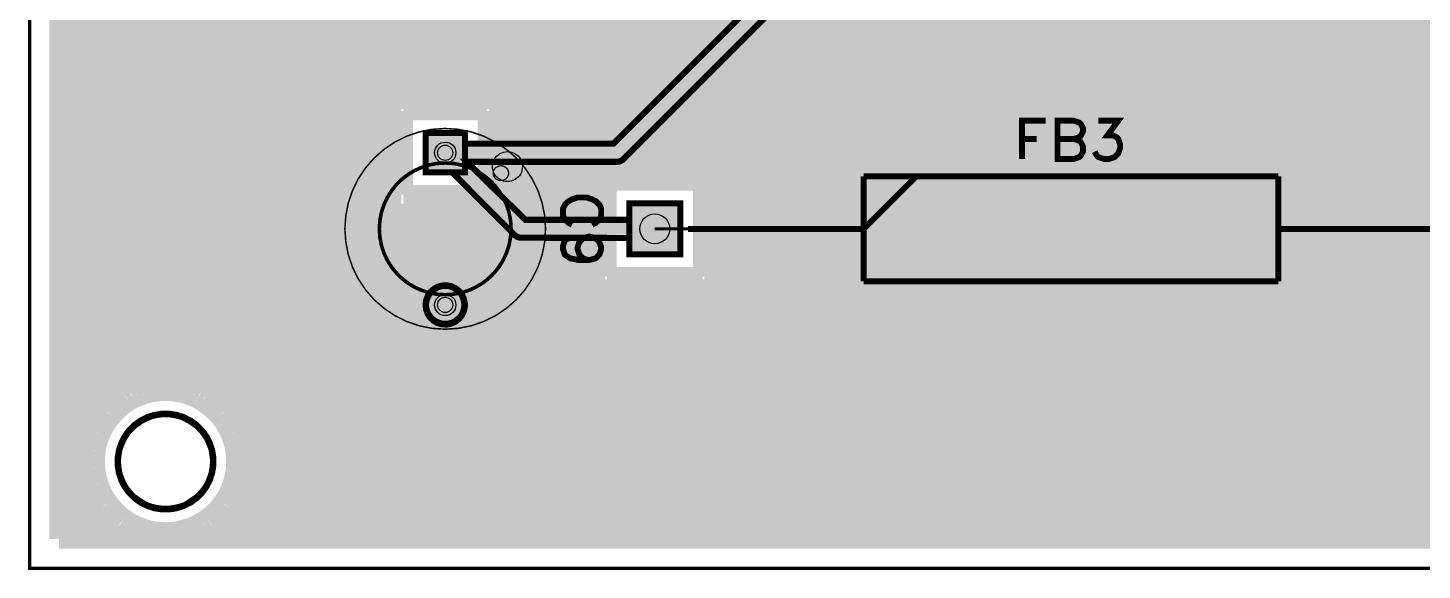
# Model space of a CAD drawing. Extents: x 0 to 3.94, y 0 to 3.94.
# Drawn here: x -0.002 to 1.831, y -0.002 to 0.71 of the extents above; entities that cross this region are included whole.
import ezdxf

# ---------------------------------------------------------------- set-up
doc = ezdxf.new("R2010")
doc.units = 0
for name, color, linetype in [('Board_Outline', 21, 'CONTINUOUS'), ('Bottom', 10, 'CONTINUOUS'), ('Bottom_Mask', 15, 'CONTINUOUS'), ('Drill_Bottom', 12, 'CONTINUOUS'), ('Drill_Top', 11, 'CONTINUOUS'), ('Edge_Bottom', 23, 'CONTINUOUS'), ('Edge_Top', 22, 'CONTINUOUS'), ('Top', 9, 'CONTINUOUS'), ('Top_Assembly', 2, 'CONTINUOUS'), ('Top_Comp_Outline', 4, 'CONTINUOUS'), ('Top_Courtyard', 5, 'CONTINUOUS'), ('Top_Mask', 6, 'CONTINUOUS'), ('Top_Silk', 3, 'CONTINUOUS'), ('Top_Terminals', 8, 'CONTINUOUS')]:
    doc.layers.add(name, color=color, linetype=linetype)

msp = doc.modelspace()

# ---------------------------------------------------------------- linework, layer by layer
at = {"layer": 'Board_Outline', "linetype": 'CONTINUOUS', "const_width": 0.0047}
msp.add_lwpolyline([(0, 0), (3.937, 0), (3.937, 3.937), (0, 3.937), (0, 0)], dxfattribs=at)
at = {"layer": 'Bottom', "linetype": 'CONTINUOUS', "const_width": 0.025}
for points in [[(0.0385, 3.8985), (0.0385, 0.0385)], [(0.041, 0.7153), (3.896, 0.7153)], [(0.041, 0.6905), (3.896, 0.6905)], [(0.041, 0.6656), (3.896, 0.6656)], [(0.041, 0.6407), (3.896, 0.6407)], [(0.041, 0.6158), (3.535, 0.6158)], [(0.4913, 0.4912), (0.4913, 0.6012)], [(0.4913, 0.6012), (0.5005, 0.6012)], [(0.5005, 0.6012), (0.6014, 0.6012)], [(0.6014, 0.6012), (0.6014, 0.4912)], [(0.041, 0.591), (0.4888, 0.591)], [(0.6038, 0.591), (2.1423, 0.591)], [(0.041, 0.5661), (0.4888, 0.5661)], [(0.6038, 0.5661), (2.1423, 0.5661)], [(0.041, 0.5412), (0.4888, 0.5412)], [(0.6038, 0.5412), (2.1423, 0.5412)], [(0.041, 0.5164), (0.4888, 0.5164)], [(0.6038, 0.5164), (2.1423, 0.5164)], [(0.7592, 0.3835), (0.7592, 0.5089)], [(0.7592, 0.5089), (0.7684, 0.5089)], [(0.7684, 0.5089), (0.8846, 0.5089)], [(0.8846, 0.5089), (0.8846, 0.3835)], [(0.041, 0.4915), (0.4888, 0.4915)], [(0.6014, 0.4912), (0.4913, 0.4912)], [(0.6038, 0.4915), (0.7567, 0.4915)], [(0.8871, 0.4915), (1.8705, 0.4915)], [(0.041, 0.4666), (0.7567, 0.4666)], [(0.8871, 0.4666), (1.8546, 0.4666)], [(0.041, 0.4418), (0.7567, 0.4418)], [(0.8871, 0.4418), (1.8513, 0.4418)], [(0.041, 0.4169), (0.7567, 0.4169)], [(0.8871, 0.4169), (1.8585, 0.4169)], [(0.041, 0.392), (0.7567, 0.392)], [(0.8871, 0.392), (1.8823, 0.392)], [(0.8846, 0.3835), (0.7592, 0.3835)], [(0.041, 0.3672), (2.1465, 0.3672)], [(0.041, 0.3423), (2.1425, 0.3423)], [(0.041, 0.3174), (2.1504, 0.3174)], [(0.041, 0.2926), (2.1851, 0.2926)], [(0.041, 0.2677), (3.896, 0.2677)], [(0.041, 0.2428), (3.896, 0.2428)], [(0.1433, 0.2255), (0.1501, 0.228)], [(0.1501, 0.228), (0.1571, 0.23)], [(0.1571, 0.23), (0.1642, 0.2314)], [(0.1642, 0.2314), (0.1714, 0.2323)], [(0.1714, 0.2323), (0.1786, 0.2325)], [(0.1786, 0.2325), (0.1858, 0.2323)], [(0.1858, 0.2323), (0.193, 0.2314)], [(0.193, 0.2314), (0.2001, 0.23)], [(0.2001, 0.23), (0.2071, 0.228)], [(0.2071, 0.228), (0.2139, 0.2255)], [(0.041, 0.2179), (0.1263, 0.2179)], [(0.1134, 0.2055), (0.1187, 0.2104)], [(0.1187, 0.2104), (0.1244, 0.2149)], [(0.1244, 0.2149), (0.1304, 0.219)], [(0.1304, 0.219), (0.1367, 0.2225)], [(0.1367, 0.2225), (0.1433, 0.2255)], [(0.2139, 0.2255), (0.2205, 0.2225)], [(0.2205, 0.2225), (0.2268, 0.219)], [(0.2268, 0.219), (0.2328, 0.2149)], [(0.2309, 0.2179), (3.2759, 0.2179)], [(0.2328, 0.2149), (0.2385, 0.2104)], [(0.2385, 0.2104), (0.2438, 0.2055)], [(0.041, 0.1931), (0.1005, 0.1931)], [(0.1, 0.1885), (0.104, 0.1945)], [(0.104, 0.1945), (0.1085, 0.2002)], [(0.1085, 0.2002), (0.1134, 0.2055)], [(0.2438, 0.2055), (0.2487, 0.2002)], [(0.2487, 0.2002), (0.2532, 0.1945)], [(0.2532, 0.1945), (0.2573, 0.1885)], [(0.2568, 0.1931), (3.25, 0.1931)], [(0.0909, 0.1688), (0.0934, 0.1756)], [(0.0934, 0.1756), (0.0964, 0.1822)], [(0.0964, 0.1822), (0.1, 0.1885)], [(0.2573, 0.1885), (0.2608, 0.1822)], [(0.2608, 0.1822), (0.2638, 0.1756)], [(0.2638, 0.1756), (0.2663, 0.1688)], [(0.041, 0.1682), (0.0882, 0.1682)], [(0.0867, 0.1475), (0.0875, 0.1547)], [(0.0875, 0.1547), (0.0889, 0.1618)], [(0.0889, 0.1618), (0.0909, 0.1688)], [(0.2663, 0.1688), (0.2683, 0.1618)], [(0.2683, 0.1618), (0.2697, 0.1547)], [(0.269, 0.1682), (3.2378, 0.1682)], [(0.2697, 0.1547), (0.2706, 0.1475)], [(0.041, 0.1433), (0.0839, 0.1433)], [(0.0864, 0.1403), (0.0867, 0.1475)], [(0.0867, 0.1331), (0.0864, 0.1403)], [(0.2706, 0.1475), (0.2708, 0.1403)], [(0.2708, 0.1403), (0.2706, 0.1331)], [(0.2733, 0.1433), (3.2335, 0.1433)], [(0.041, 0.1185), (0.0865, 0.1185)], [(0.0875, 0.1259), (0.0867, 0.1331)], [(0.0889, 0.1188), (0.0875, 0.1259)], [(0.0909, 0.1118), (0.0889, 0.1188)], [(0.2683, 0.1188), (0.2663, 0.1118)], [(0.2697, 0.1259), (0.2683, 0.1188)], [(0.2706, 0.1331), (0.2697, 0.1259)], [(0.2707, 0.1185), (3.2361, 0.1185)], [(0.0934, 0.105), (0.0909, 0.1118)], [(0.0964, 0.0984), (0.0934, 0.105)], [(0.1, 0.0921), (0.0964, 0.0984)], [(0.2608, 0.0984), (0.2573, 0.0921)], [(0.2638, 0.105), (0.2608, 0.0984)], [(0.2663, 0.1118), (0.2638, 0.105)], [(0.041, 0.0936), (0.0966, 0.0936)], [(0.104, 0.0861), (0.1, 0.0921)], [(0.1085, 0.0804), (0.104, 0.0861)], [(0.1134, 0.0751), (0.1085, 0.0804)], [(0.2487, 0.0804), (0.2438, 0.0751)], [(0.2532, 0.0861), (0.2487, 0.0804)], [(0.2573, 0.0921), (0.2532, 0.0861)], [(0.2606, 0.0936), (3.2462, 0.0936)], [(0.041, 0.0687), (0.1179, 0.0687)], [(0.1187, 0.0702), (0.1134, 0.0751)], [(0.1244, 0.0657), (0.1187, 0.0702)], [(0.1304, 0.0617), (0.1244, 0.0657)], [(0.1367, 0.0581), (0.1304, 0.0617)], [(0.2268, 0.0617), (0.2205, 0.0581)], [(0.2328, 0.0657), (0.2268, 0.0617)], [(0.2385, 0.0702), (0.2328, 0.0657)], [(0.2438, 0.0751), (0.2385, 0.0702)], [(0.2393, 0.0687), (3.2675, 0.0687)], [(0.041, 0.0439), (3.896, 0.0439)], [(0.1433, 0.0551), (0.1367, 0.0581)], [(0.1501, 0.0526), (0.1433, 0.0551)], [(0.1571, 0.0506), (0.1501, 0.0526)], [(0.1642, 0.0492), (0.1571, 0.0506)], [(0.1714, 0.0484), (0.1642, 0.0492)], [(0.1786, 0.0481), (0.1714, 0.0484)], [(0.1858, 0.0484), (0.1786, 0.0481)], [(0.193, 0.0492), (0.1858, 0.0484)], [(0.2001, 0.0506), (0.193, 0.0492)], [(0.2071, 0.0526), (0.2001, 0.0506)], [(0.2139, 0.0551), (0.2071, 0.0526)], [(0.2205, 0.0581), (0.2139, 0.0551)], [(0.0385, 0.0385), (3.8985, 0.0385)]]:
    msp.add_lwpolyline(points, dxfattribs=at)
at = {"layer": 'Bottom'}
msp.add_circle((0.5463, 0.3462), 0.0219, dxfattribs=at)
for points in [[(0.5245, 0.5681), (0.5682, 0.5681), (0.5245, 0.5244), (0.5682, 0.5244)], [(0.7924, 0.4757), (0.8514, 0.4757), (0.7924, 0.4167), (0.8514, 0.4167)]]:
    msp.add_solid(points, dxfattribs=at)
at = {"layer": 'Bottom_Mask'}
msp.add_circle((0.5463, 0.3462), 0.0238, dxfattribs=at)
for points in [[(0.5225, 0.57), (0.5701, 0.57), (0.5225, 0.5224), (0.5701, 0.5224)], [(0.7904, 0.4777), (0.8534, 0.4777), (0.7904, 0.4147), (0.8534, 0.4147)]]:
    msp.add_solid(points, dxfattribs=at)
at = {"layer": 'Drill_Bottom'}
for centre, radius in [((0.5463, 0.5462), 0.014), ((0.8219, 0.4462), 0.0197), ((0.5463, 0.3462), 0.014), ((0.1786, 0.1403), 0.0591)]:
    msp.add_circle(centre, radius, dxfattribs=at)
at = {"layer": 'Drill_Top'}
for centre, radius in [((0.5463, 0.5462), 0.014), ((0.8219, 0.4462), 0.0197), ((0.5463, 0.3462), 0.014), ((0.1786, 0.1403), 0.0591)]:
    msp.add_circle(centre, radius, dxfattribs=at)
at = {"layer": 'Edge_Bottom', "linetype": 'CONTINUOUS', "const_width": 0.008}
for points in [[(0.5258, 0.5721), (0.5722, 0.5721), (0.5722, 0.5204), (0.5205, 0.5204), (0.5205, 0.5721), (0.5258, 0.5721)], [(0.7937, 0.4797), (0.8554, 0.4797), (0.8554, 0.4127), (0.7884, 0.4127), (0.7884, 0.4797), (0.7937, 0.4797)], [(0.5721, 0.3442), (0.5709, 0.3382), (0.5684, 0.3327), (0.5646, 0.3279), (0.5598, 0.3242), (0.5543, 0.3216), (0.5483, 0.3204), (0.5423, 0.3207), (0.5364, 0.3223), (0.5311, 0.3253), (0.5267, 0.3294), (0.5233, 0.3345), (0.5212, 0.3402), (0.5205, 0.3462), (0.5212, 0.3522), (0.5233, 0.3579), (0.5267, 0.363), (0.5311, 0.3671), (0.5364, 0.3701), (0.5423, 0.3717), (0.5483, 0.372), (0.5543, 0.3708), (0.5598, 0.3682), (0.5646, 0.3645), (0.5684, 0.3597), (0.5709, 0.3542), (0.5721, 0.3482), (0.5721, 0.3442)], [(0.2415, 0.1354), (0.2399, 0.1256), (0.2369, 0.1162), (0.2324, 0.1074), (0.2266, 0.0994), (0.2196, 0.0924), (0.2116, 0.0865), (0.2027, 0.0821), (0.1933, 0.079), (0.1836, 0.0775), (0.1737, 0.0775), (0.1639, 0.079), (0.1545, 0.0821), (0.1457, 0.0865), (0.1377, 0.0924), (0.1307, 0.0994), (0.1248, 0.1074), (0.1204, 0.1162), (0.1173, 0.1256), (0.1157, 0.1354), (0.1157, 0.1453), (0.1173, 0.155), (0.1204, 0.1644), (0.1248, 0.1733), (0.1307, 0.1813), (0.1377, 0.1883), (0.1457, 0.1941), (0.1545, 0.1986), (0.1639, 0.2016), (0.1737, 0.2032), (0.1836, 0.2032), (0.1933, 0.2016), (0.2027, 0.1986), (0.2116, 0.1941), (0.2196, 0.1883), (0.2266, 0.1813), (0.2324, 0.1733), (0.2369, 0.1644), (0.2399, 0.155), (0.2415, 0.1453), (0.2415, 0.1354)]]:
    msp.add_lwpolyline(points, dxfattribs=at)
at = {"layer": 'Edge_Top', "linetype": 'CONTINUOUS', "const_width": 0.008}
for points in [[(0.5258, 0.5721), (0.5722, 0.5721), (0.5722, 0.5581), (0.7674, 0.5581), (1.8908, 1.6813)], [(1.9027, 1.6598), (0.7793, 0.5366), (0.776, 0.5349), (0.7723, 0.5343), (0.575, 0.5343), (0.6515, 0.4581), (0.7884, 0.4581), (0.7884, 0.4797), (0.8554, 0.4797), (0.8554, 0.4127), (0.7884, 0.4127), (0.7884, 0.4343), (0.6445, 0.4345), (0.6409, 0.4356), (0.6379, 0.4378), (0.5554, 0.5204), (0.5205, 0.5204), (0.5205, 0.5721), (0.5258, 0.5721)], [(0.5721, 0.3442), (0.5709, 0.3382), (0.5684, 0.3327), (0.5646, 0.3279), (0.5598, 0.3242), (0.5543, 0.3216), (0.5483, 0.3204), (0.5423, 0.3207), (0.5364, 0.3223), (0.5311, 0.3253), (0.5267, 0.3294), (0.5233, 0.3345), (0.5212, 0.3402), (0.5205, 0.3462), (0.5212, 0.3522), (0.5233, 0.3579), (0.5267, 0.363), (0.5311, 0.3671), (0.5364, 0.3701), (0.5423, 0.3717), (0.5483, 0.372), (0.5543, 0.3708), (0.5598, 0.3682), (0.5646, 0.3645), (0.5684, 0.3597), (0.5709, 0.3542), (0.5721, 0.3482), (0.5721, 0.3442)], [(0.2415, 0.1354), (0.2399, 0.1256), (0.2369, 0.1162), (0.2324, 0.1074), (0.2266, 0.0994), (0.2196, 0.0924), (0.2116, 0.0865), (0.2027, 0.0821), (0.1933, 0.079), (0.1836, 0.0775), (0.1737, 0.0775), (0.1639, 0.079), (0.1545, 0.0821), (0.1457, 0.0865), (0.1377, 0.0924), (0.1307, 0.0994), (0.1248, 0.1074), (0.1204, 0.1162), (0.1173, 0.1256), (0.1157, 0.1354), (0.1157, 0.1453), (0.1173, 0.155), (0.1204, 0.1644), (0.1248, 0.1733), (0.1307, 0.1813), (0.1377, 0.1883), (0.1457, 0.1941), (0.1545, 0.1986), (0.1639, 0.2016), (0.1737, 0.2032), (0.1836, 0.2032), (0.1933, 0.2016), (0.2027, 0.1986), (0.2116, 0.1941), (0.2196, 0.1883), (0.2266, 0.1813), (0.2324, 0.1733), (0.2369, 0.1644), (0.2399, 0.155), (0.2415, 0.1453), (0.2415, 0.1354)]]:
    msp.add_lwpolyline(points, dxfattribs=at)
at = {"layer": 'Top', "linetype": 'CONTINUOUS', "const_width": 0.0157}
for points in [[(0.7723, 0.5462), (1.8978, 1.6717)], [(0.6463, 0.4462), (0.5463, 0.5462)], [(0.5463, 0.5462), (0.7723, 0.5462)], [(0.8219, 0.4462), (0.6463, 0.4462)]]:
    msp.add_lwpolyline(points, dxfattribs=at)
at = {"layer": 'Top'}
msp.add_circle((0.5463, 0.3462), 0.0219, dxfattribs=at)
for points in [[(0.5245, 0.5681), (0.5682, 0.5681), (0.5245, 0.5244), (0.5682, 0.5244)], [(0.7924, 0.4757), (0.8514, 0.4757), (0.7924, 0.4167), (0.8514, 0.4167)]]:
    msp.add_solid(points, dxfattribs=at)
at = {"layer": 'Top_Assembly', "linetype": 'CONTINUOUS'}
for points, const_width in [([(0.5463, 0.5328), (0.5576, 0.5321), (0.5687, 0.5299), (0.5795, 0.5262), (0.5896, 0.5212), (0.599, 0.5149), (0.6076, 0.5075), (0.615, 0.4989), (0.6213, 0.4895), (0.6263, 0.4794), (0.63, 0.4686), (0.6322, 0.4575), (0.6329, 0.4462), (0.6322, 0.4349), (0.63, 0.4238), (0.6263, 0.4131), (0.6213, 0.4029), (0.615, 0.3935), (0.6076, 0.385), (0.599, 0.3775), (0.5896, 0.3712), (0.5795, 0.3662), (0.5687, 0.3625), (0.5576, 0.3603), (0.5463, 0.3596), (0.5463, 0.3596), (0.535, 0.3603), (0.5239, 0.3625), (0.5132, 0.3662), (0.503, 0.3712), (0.4936, 0.3775), (0.4851, 0.385), (0.4776, 0.3935), (0.4713, 0.4029), (0.4663, 0.4131), (0.4627, 0.4238), (0.4604, 0.4349), (0.4597, 0.4462), (0.4604, 0.4575), (0.4627, 0.4686), (0.4663, 0.4794), (0.4713, 0.4895), (0.4776, 0.4989), (0.4851, 0.5075), (0.4936, 0.5149), (0.503, 0.5212), (0.5132, 0.5262), (0.5239, 0.5299), (0.535, 0.5321), (0.5463, 0.5328), (0.5463, 0.5328)], 0.0047), ([(1.0966, 0.5151), (1.6417, 0.5151)], 0.0039), ([(1.0966, 0.3773), (1.0966, 0.5151)], 0.0039), ([(1.0966, 0.4462), (1.1656, 0.5151)], 0.0039), ([(1.6417, 0.5151), (1.6417, 0.3773)], 0.0039), ([(0.8219, 0.4462), (1.0966, 0.4462)], 0.0039), ([(1.6417, 0.4462), (1.9164, 0.4462)], 0.0039), ([(1.6417, 0.3773), (1.0966, 0.3773)], 0.0039)]:
    msp.add_lwpolyline(points, dxfattribs=dict(at, const_width=const_width))
msp.add_lwpolyline([(0.6282, 0.5477), (0.6307, 0.5476), (0.6333, 0.5471), (0.6357, 0.5462), (0.638, 0.5451), (0.6402, 0.5437), (0.6421, 0.542), (0.6438, 0.54), (0.6452, 0.5379), (0.6464, 0.5356), (0.6472, 0.5331), (0.6477, 0.5306), (0.6479, 0.5281), (0.6477, 0.5255), (0.6472, 0.523), (0.6464, 0.5205), (0.6452, 0.5182), (0.6438, 0.5161), (0.6421, 0.5141), (0.6402, 0.5124), (0.638, 0.511), (0.6357, 0.5099), (0.6333, 0.509), (0.6307, 0.5085), (0.6282, 0.5084), (0.6282, 0.5084), (0.6256, 0.5085), (0.6231, 0.509), (0.6206, 0.5099), (0.6183, 0.511), (0.6162, 0.5124), (0.6142, 0.5141), (0.6126, 0.5161), (0.6111, 0.5182), (0.61, 0.5205), (0.6092, 0.523), (0.6087, 0.5255), (0.6085, 0.5281), (0.6087, 0.5306), (0.6092, 0.5331), (0.61, 0.5356), (0.6111, 0.5379), (0.6126, 0.54), (0.6142, 0.542), (0.6162, 0.5437), (0.6183, 0.5451), (0.6206, 0.5462), (0.6231, 0.5471), (0.6256, 0.5476), (0.6282, 0.5477), (0.6282, 0.5477)], dxfattribs=at)
at = {"layer": 'Top_Comp_Outline', "linetype": 'CONTINUOUS', "const_width": 0.002}
msp.add_lwpolyline([(0.5463, 0.5328), (0.5576, 0.5321), (0.5687, 0.5299), (0.5795, 0.5262), (0.5896, 0.5212), (0.599, 0.5149), (0.6076, 0.5075), (0.615, 0.4989), (0.6213, 0.4895), (0.6263, 0.4794), (0.63, 0.4686), (0.6322, 0.4575), (0.6329, 0.4462), (0.6322, 0.4349), (0.63, 0.4238), (0.6263, 0.4131), (0.6213, 0.4029), (0.615, 0.3935), (0.6076, 0.385), (0.599, 0.3775), (0.5896, 0.3712), (0.5795, 0.3662), (0.5687, 0.3625), (0.5576, 0.3603), (0.5463, 0.3596), (0.5463, 0.3596), (0.535, 0.3603), (0.5239, 0.3625), (0.5132, 0.3662), (0.503, 0.3712), (0.4936, 0.3775), (0.4851, 0.385), (0.4776, 0.3935), (0.4713, 0.4029), (0.4663, 0.4131), (0.4627, 0.4238), (0.4604, 0.4349), (0.4597, 0.4462), (0.4604, 0.4575), (0.4627, 0.4686), (0.4663, 0.4794), (0.4713, 0.4895), (0.4776, 0.4989), (0.4851, 0.5075), (0.4936, 0.5149), (0.503, 0.5212), (0.5132, 0.5262), (0.5239, 0.5299), (0.535, 0.5321), (0.5463, 0.5328), (0.5463, 0.5328)], dxfattribs=at)
at = {"layer": 'Top_Courtyard', "linetype": 'CONTINUOUS', "const_width": 0.002}
msp.add_lwpolyline([(0.5463, 0.5781), (0.5635, 0.577), (0.5805, 0.5736), (0.5968, 0.5681), (0.6123, 0.5604), (0.6266, 0.5508), (0.6396, 0.5395), (0.651, 0.5265), (0.6605, 0.5121), (0.6682, 0.4967), (0.6737, 0.4803), (0.6771, 0.4634), (0.6782, 0.4462), (0.6771, 0.429), (0.6737, 0.4121), (0.6682, 0.3957), (0.6605, 0.3803), (0.651, 0.3659), (0.6396, 0.3529), (0.6266, 0.3416), (0.6123, 0.332), (0.5968, 0.3244), (0.5805, 0.3188), (0.5635, 0.3154), (0.5463, 0.3143), (0.5463, 0.3143), (0.5291, 0.3154), (0.5122, 0.3188), (0.4958, 0.3244), (0.4804, 0.332), (0.466, 0.3416), (0.4531, 0.3529), (0.4417, 0.3659), (0.4321, 0.3803), (0.4245, 0.3957), (0.4189, 0.4121), (0.4156, 0.429), (0.4144, 0.4462), (0.4156, 0.4634), (0.4189, 0.4803), (0.4245, 0.4967), (0.4321, 0.5121), (0.4417, 0.5265), (0.4531, 0.5395), (0.466, 0.5508), (0.4804, 0.5604), (0.4958, 0.5681), (0.5122, 0.5736), (0.5291, 0.577), (0.5463, 0.5781), (0.5463, 0.5781)], dxfattribs=at)
at = {"layer": 'Top_Mask'}
msp.add_circle((0.5463, 0.3462), 0.0238, dxfattribs=at)
for points in [[(0.5225, 0.57), (0.5701, 0.57), (0.5225, 0.5224), (0.5701, 0.5224)], [(0.7904, 0.4777), (0.8534, 0.4777), (0.7904, 0.4147), (0.8534, 0.4147)]]:
    msp.add_solid(points, dxfattribs=at)
at = {"layer": 'Top_Silk', "linetype": 'CONTINUOUS'}
for points, const_width in [([(1.3358, 0.5883), (1.3047, 0.5883), (1.3047, 0.5381)], 0.0077), ([(1.3512, 0.5883), (1.3512, 0.5381), (1.3728, 0.5381), (1.38, 0.5405), (1.3823, 0.5429), (1.3847, 0.5476), (1.3847, 0.5548), (1.3823, 0.5596), (1.38, 0.562), (1.3728, 0.5644), (1.38, 0.5668), (1.3823, 0.5692), (1.3847, 0.574), (1.3847, 0.5788), (1.3823, 0.5835), (1.38, 0.5859), (1.3728, 0.5883), (1.3512, 0.5883)], 0.0077), ([(1.405, 0.5883), (1.4312, 0.5883), (1.4169, 0.5691), (1.4241, 0.5691), (1.4288, 0.5668), (1.4312, 0.5644), (1.4336, 0.5572), (1.4336, 0.5525), (1.4312, 0.5453), (1.4265, 0.5405), (1.4193, 0.5381), (1.4121, 0.5381), (1.405, 0.5405), (1.4026, 0.5429), (1.4002, 0.5476)], 0.0077), ([(1.3047, 0.5644), (1.3238, 0.5644)], 0.0077), ([(1.3512, 0.5644), (1.3728, 0.5644)], 0.0077), ([(0.5172, 0.5277), (0.5074, 0.5235), (0.4982, 0.5182), (0.4898, 0.5118), (0.4822, 0.5044), (0.4755, 0.4961), (0.4699, 0.487), (0.4655, 0.4774), (0.4623, 0.4672), (0.4604, 0.4568), (0.4597, 0.4462), (0.4604, 0.4356), (0.4623, 0.4252), (0.4655, 0.415), (0.4699, 0.4054), (0.4755, 0.3963), (0.4822, 0.3881), (0.4898, 0.3806), (0.4982, 0.3742), (0.5074, 0.3689), (0.5172, 0.3647)], 0.0047), ([(0.5755, 0.3647), (0.5852, 0.3689), (0.5944, 0.3742), (0.6029, 0.3806), (0.6105, 0.3881), (0.6171, 0.3963), (0.6227, 0.4054), (0.6271, 0.415), (0.6303, 0.4252), (0.6323, 0.4356), (0.6329, 0.4462), (0.6323, 0.4568), (0.6303, 0.4672), (0.6271, 0.4774), (0.6227, 0.487), (0.6171, 0.4961), (0.6105, 0.5044), (0.6029, 0.5118), (0.5944, 0.5182), (0.5852, 0.5235), (0.5755, 0.5277)], 0.0047), ([(1.0966, 0.5151), (1.6417, 0.5151)], 0.0079), ([(1.0966, 0.3773), (1.0966, 0.5151)], 0.0079), ([(1.0966, 0.4462), (1.1656, 0.5151)], 0.0079), ([(1.6417, 0.5151), (1.6417, 0.3773)], 0.0079), ([(0.7395, 0.4515), (0.7442, 0.4539), (0.7491, 0.4587), (0.7514, 0.4635), (0.7514, 0.473), (0.7491, 0.4779), (0.7442, 0.4826), (0.7395, 0.485), (0.7323, 0.4874), (0.7203, 0.4874), (0.7132, 0.485), (0.7084, 0.4826), (0.7036, 0.4779), (0.7012, 0.473), (0.7012, 0.4635), (0.7036, 0.4587), (0.7084, 0.4539), (0.7132, 0.4515)], 0.0077), ([(0.3112, 0.4654), (0.3112, 0.3793)], 0.0154), ([(0.7347, 0.405), (0.7275, 0.4074), (0.7227, 0.4122), (0.7203, 0.4194), (0.7203, 0.4217), (0.7227, 0.4289), (0.7275, 0.4337), (0.7347, 0.4361), (0.7371, 0.4361), (0.7442, 0.4337), (0.749, 0.4289), (0.7514, 0.4217), (0.7514, 0.4194), (0.749, 0.4122), (0.7442, 0.4074), (0.7347, 0.405), (0.7227, 0.405), (0.7108, 0.4074), (0.7036, 0.4122), (0.7012, 0.4194), (0.7012, 0.4241), (0.7036, 0.4313), (0.7084, 0.4337)], 0.0077), ([(0.8657, 0.4462), (1.0966, 0.4462)], 0.0079), ([(1.6417, 0.4462), (1.8726, 0.4462)], 0.0079), ([(0.2682, 0.4223), (0.3543, 0.4223)], 0.0154), ([(1.6417, 0.3773), (1.0966, 0.3773)], 0.0079)]:
    msp.add_lwpolyline(points, dxfattribs=dict(at, const_width=const_width))
msp.add_lwpolyline([(0.6195, 0.5293), (0.6208, 0.5292), (0.6221, 0.5289), (0.6233, 0.5285), (0.6245, 0.5279), (0.6255, 0.5272), (0.6265, 0.5264), (0.6273, 0.5254), (0.6281, 0.5243), (0.6286, 0.5232), (0.629, 0.522), (0.6293, 0.5207), (0.6294, 0.5194), (0.6293, 0.5181), (0.629, 0.5169), (0.6286, 0.5157), (0.6281, 0.5145), (0.6273, 0.5134), (0.6265, 0.5125), (0.6255, 0.5116), (0.6245, 0.5109), (0.6233, 0.5103), (0.6221, 0.5099), (0.6208, 0.5097), (0.6195, 0.5096), (0.6195, 0.5096), (0.6183, 0.5097), (0.617, 0.5099), (0.6158, 0.5103), (0.6146, 0.5109), (0.6135, 0.5116), (0.6126, 0.5125), (0.6117, 0.5134), (0.611, 0.5145), (0.6104, 0.5157), (0.61, 0.5169), (0.6098, 0.5181), (0.6097, 0.5194), (0.6098, 0.5207), (0.61, 0.522), (0.6104, 0.5232), (0.611, 0.5243), (0.6117, 0.5254), (0.6126, 0.5264), (0.6135, 0.5272), (0.6146, 0.5279), (0.6158, 0.5285), (0.617, 0.5289), (0.6183, 0.5292), (0.6195, 0.5293), (0.6195, 0.5293)], dxfattribs=at)
at = {"layer": 'Top_Terminals'}
for centre in [(0.5463, 0.5462), (0.5463, 0.3462)]:
    msp.add_circle(centre, 0.01, dxfattribs=at)

doc.saveas('drawing.dxf')
